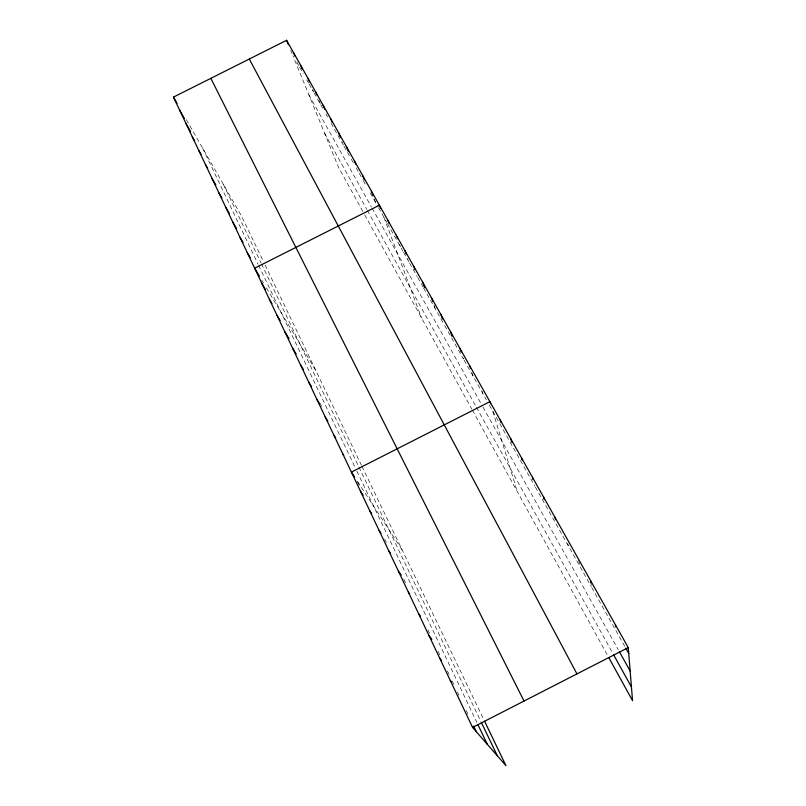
<?xml version="1.0" encoding="UTF-8"?>
<svg xmlns="http://www.w3.org/2000/svg" width="806" height="806" viewBox="0 0 806 806"><rect width="100%" height="100%" fill="white"/><g stroke="black" fill="none" stroke-linecap="round" stroke-linejoin="round"><path stroke-width="0.6" stroke-dasharray="4.03 3.02" d="M357.521 481.494L402.254 550.115M261.789 280.176L263.522 283.077M266.423 287.923L316.194 371.244M186.327 119.62L241.609 216.23L263.461 261.648M296.729 61.981L299.056 66.132M299.651 67.19L303.207 73.517M306.774 79.865L308.577 83.078M309.172 84.156L313.383 91.652L312.073 88.378M313.997 92.74L320.113 103.631M320.717 104.72L323.589 109.828M325.876 113.908L327.599 116.981M331.085 123.187L343.437 145.201L342.087 141.745M344.041 146.269L350.66 158.057M351.265 159.135L353.713 163.487M356.161 167.85L358.599 172.212M359.214 173.3L362.68 179.476M363.254 180.504L365.571 184.614M370.236 192.936L377.913 206.598M378.508 207.666L386.83 222.486M387.414 223.544L402.96 251.23M403.574 252.318L409.055 262.091L407.806 258.625M409.629 263.119L417.155 276.518M417.73 277.546L423.029 286.976M423.613 288.024L444.066 324.455M444.67 325.543L463.44 358.972L462.674 356.655M464.034 360.04L486.401 399.887M489.343 405.116L534.721 485.958M535.325 487.036L591.13 586.456M591.725 587.514L625.144 647.047M308.859 94.745L371.475 207.061M372.07 208.119L481.142 403.776M482.985 407.07L618.343 649.858M324.596 133.242L366.77 209.359M367.375 210.437L475.862 406.224M476.437 407.262L613.054 653.817M362.861 211.464L338.55 167.366L292.931 55.795M364.675 214.759L471.832 409.146M472.397 410.183L608.137 656.416M265.093 265.043L361.431 465.264M361.944 466.342L483.469 718.932M223.312 184.252L260.963 262.786M261.497 263.894L358.368 465.949M358.882 467.027L480.92 721.551M202.659 148.163L258.111 264.297M258.635 265.396L355.809 468.901M356.887 471.167L476.85 722.388M320.194 403.312L321.725 406.536M357.431 481.645L360.05 487.167M384.734 539.093L386.306 542.408M403.806 579.212L406.385 584.652M427.946 630.01L429.558 633.405M438.001 651.177L440.61 656.648M447.451 671.045L449.043 674.4M452.226 681.1L453.818 684.455M457.445 692.082L458.997 695.346M466.241 710.59L468.88 716.131M290.694 50.325L292.064 53.67M318.995 100.387L320.284 103.642M374.266 199.032L375.525 202.346M383.878 217.237L421.518 317.866M399.665 244.55L400.522 246.888M434.011 304.859L435.159 308.164M471.984 372.735L473.072 376.13M482.19 391.394L482.875 393.61M492.869 411.403L517.23 491.509M567.777 543.496L568.25 545.702M578.668 560.251L579.867 566.396M590.919 582.829L591.322 585.176"/><path stroke-width="1.21" d="M472.568 727.425L628.267 647.601L286.593 40.3L173.451 97.113L472.568 727.425L505.977 765.7L484.547 721.168M450.292 680.486L451.642 682.178M439.492 657.726L441.607 660.477M428.913 635.44L431.845 639.36M418.546 613.588L420.5 616.268M408.38 592.178L409.73 594.062M398.416 571.182L401.197 575.152M388.653 550.599L390.527 553.319M379.072 530.398L380.996 533.25M369.672 510.591L371.647 513.553M360.443 491.156L363.143 495.247M354.459 476.779L351.396 472.094L489.907 401.68L490.572 403.836M342.51 453.375L343.759 455.309M333.795 434.998L335.699 437.98M325.231 416.954L327.82 421.044M316.829 399.242L319.458 403.433M308.567 381.843L311.579 386.668M300.457 364.745L303.509 369.682M292.487 347.95L296.205 354.005M284.659 331.457L289.042 338.651M276.962 315.237L280.135 320.466M269.395 299.298L271.965 303.56M261.96 283.631L265.506 289.525M259.421 276.206L254.646 268.217L379.394 205.238L380.613 208.512M247.241 252.621L250.253 257.678M239.966 237.276L243.009 242.415M232.813 222.194L236.49 228.441M225.771 207.364L229.488 213.691M218.849 192.785L221.972 198.115M212.049 178.438L215.817 184.917M205.349 164.333L207.666 168.333M198.76 150.45L201.097 154.49M185.904 123.358L190.629 131.579M192.281 136.798L194.629 140.869M179.627 110.13L184.383 118.422M173.451 97.113L177.038 103.38M625.738 648.115L628.74 653.454M619.522 651.983L630.161 671.055M613.658 654.905L631.441 687.004M608.732 657.505L632.549 700.716L628.267 647.601M249.296 59.029L576.955 673.907M210.829 78.343L524.021 701.039M481.464 722.68L497.352 755.816M477.898 724.584L487.318 744.331M473.616 726.105L476.245 731.647M286.593 40.3L288.417 44.753M293.656 52.853L295.006 56.168M300.829 65.608L302.169 68.903M308.124 78.555L309.444 81.829M315.529 91.723L316.829 94.977M323.055 105.102L324.768 109.404M330.712 118.704L332.082 122.19M338.49 132.527L340.293 137.131M346.399 146.581L348.162 151.145M354.439 160.878L355.738 164.263M362.609 175.416L364.322 179.879M371.344 191.304L373.017 195.717M387.746 220.088L388.945 223.312M396.24 235.181L397.529 238.697M404.884 250.545L406.133 254.011M413.669 266.171L414.889 269.587M422.616 282.07L424.591 287.671M431.724 298.25L432.872 301.555M440.993 314.723L442.464 319.055M450.423 331.488L452.005 336.213M460.025 348.555L461.163 352.031M469.807 365.944L470.533 368.201M500.244 420.047L500.949 422.415M510.782 438.766L511.76 442.222M521.512 457.848L522.127 460.085M532.454 477.303L533.018 479.469M543.617 497.131L544.201 499.519M554.991 517.351L555.525 519.648M590.506 580.491L590.919 582.829M615.421 624.771L615.663 626.856"/></g></svg>
